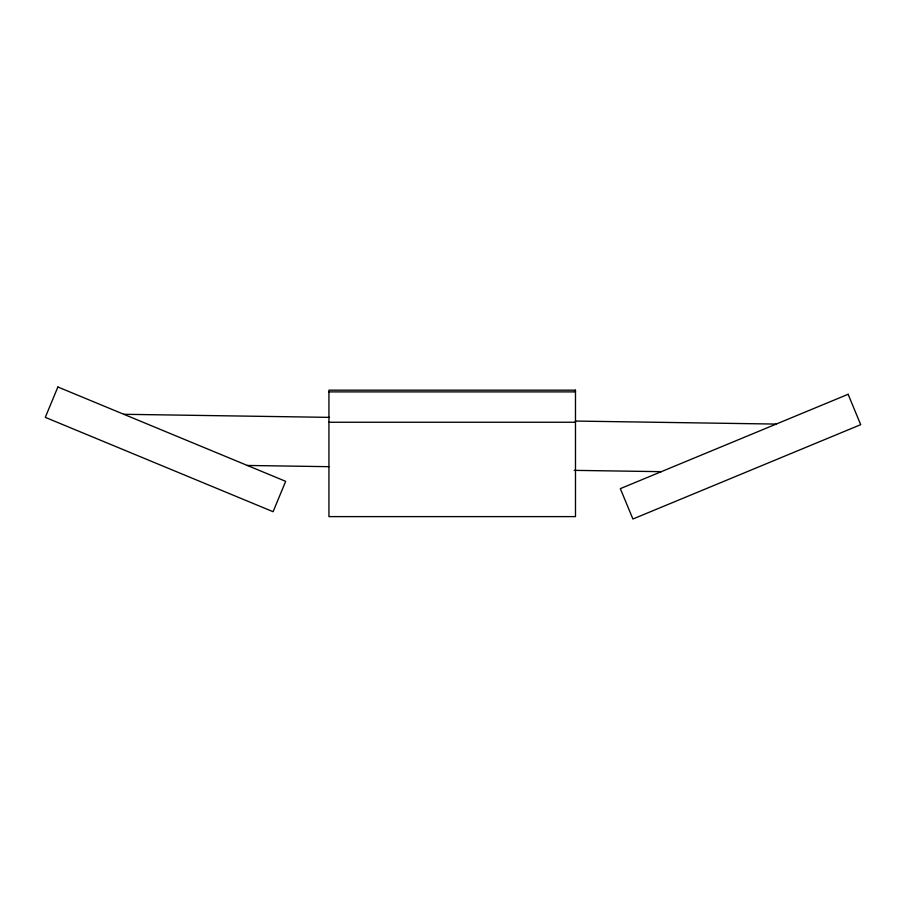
<?xml version="1.0" encoding="UTF-8"?>
<svg xmlns="http://www.w3.org/2000/svg" width="906" height="906" viewBox="0 0 906 906"><rect width="100%" height="100%" fill="white"/><g stroke="black" fill="none" stroke-linecap="round" stroke-linejoin="round"><path stroke-width="1.36" d="M328.935 391.89L575.48 391.89M328.935 422.253L575.491 422.253M123.805 414.291L329.546 417.372M575.299 421.064L776.216 424.076M247.338 465.458L328.923 466.681M574.189 470.361L661.323 471.664M57.882 386.987L45.3 417.36L273.091 511.709L285.673 481.335L57.882 386.987M848.118 394.291L620.338 488.64L632.909 519.013L860.7 424.665L848.118 394.291M575.48 390.169L328.935 390.169L328.935 516.613L575.491 516.613L575.48 390.169"/></g></svg>
